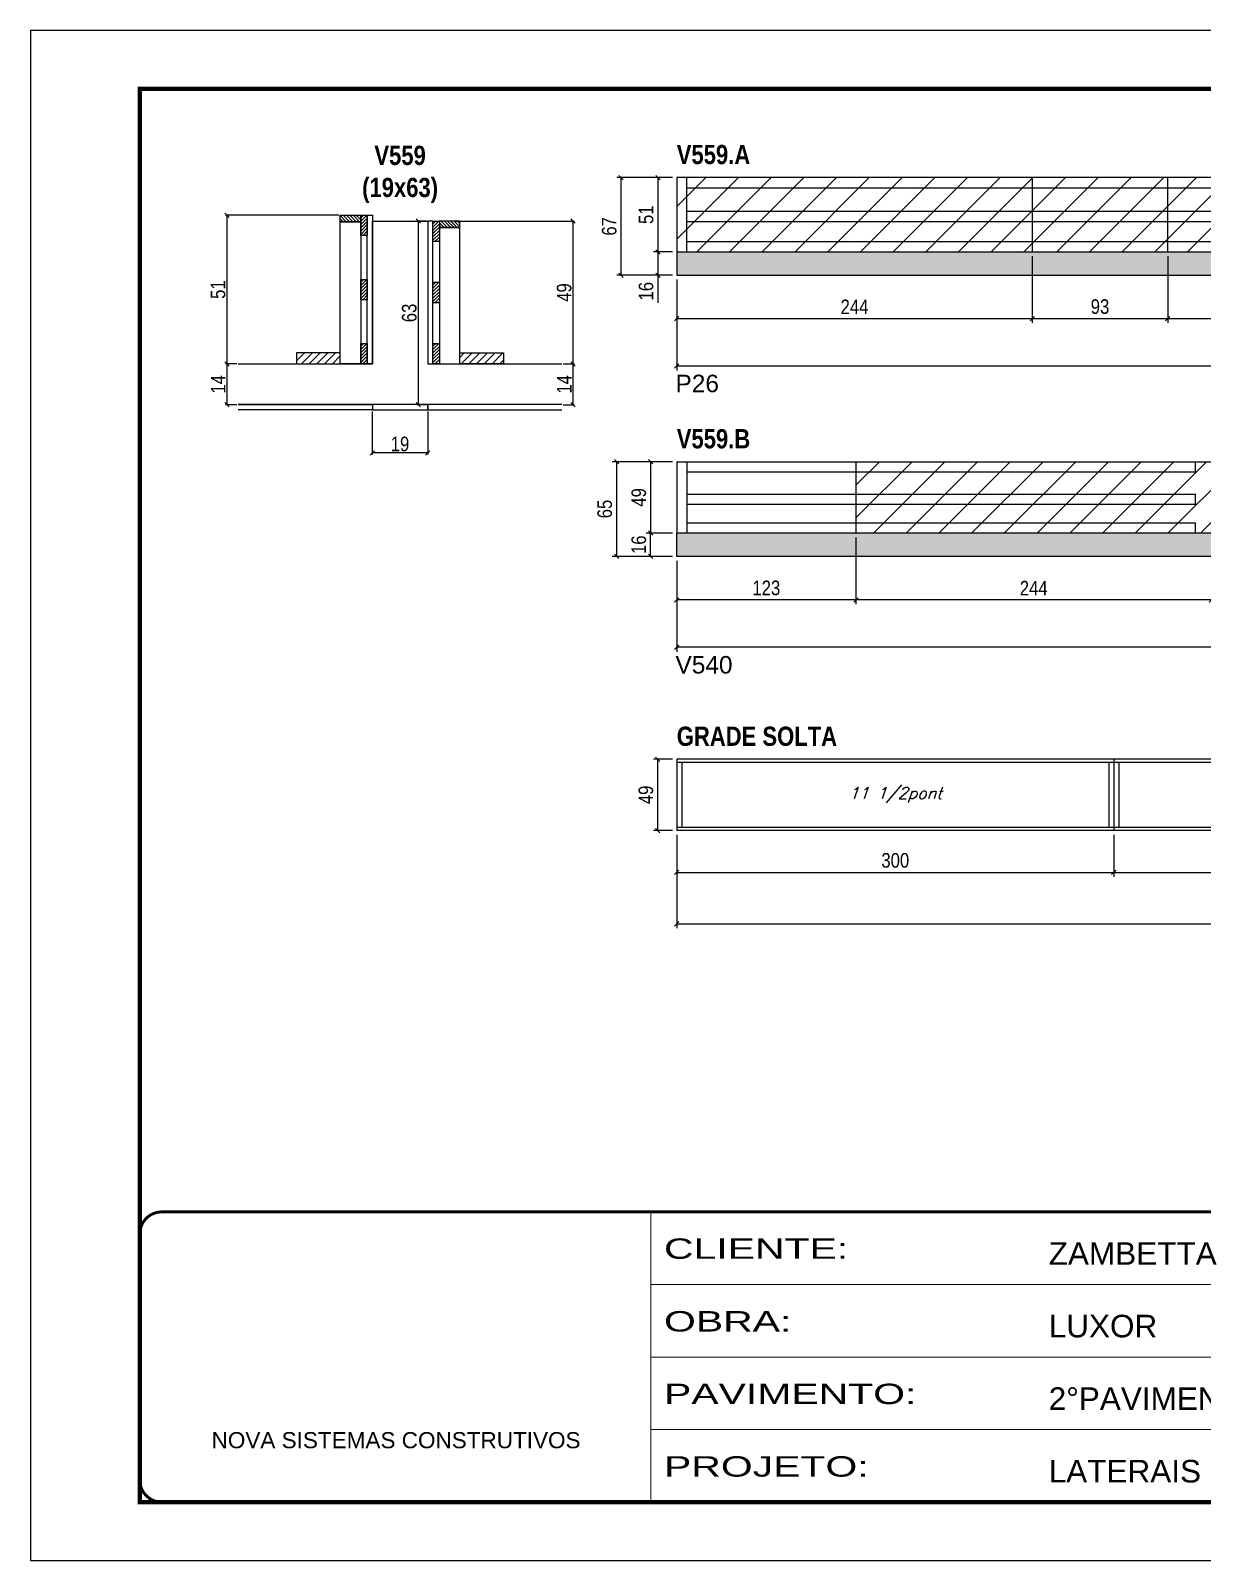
# Model space of a CAD drawing. Extents: x -15895 to 12929, y -2522 to 15173.
# Drawn here: x 4908 to 5712, y 7815 to 8865 of the extents above; entities that cross this region are included whole.
import ezdxf

# ---------------------------------------------------------------- set-up
doc = ezdxf.new("R2010")
doc.units = 0
doc.header["$PDMODE"] = 35
doc.header["$PDSIZE"] = -10
doc.linetypes.add('CONTINUO', pattern=[0])
doc.linetypes.add('DASHED', pattern=[0.75, 0.5, -0.25])
for name, color, linetype in [('5', 5, 'Continuous'), ('COTA', 241, 'Continuous'), ('NOMENCLATURA', 7, 'Continuous'), ('Painéis', 200, 'Continuous'), ('SARR_2.2x10', 60, 'Continuous'), ('SARR_2.2x7', 40, 'Continuous'), ('SARR_3.5x7', 81, 'Continuous'), ('texto', 7, 'Continuous')]:
    doc.layers.add(name, color=color, linetype=linetype)
for name, color, linetype, lineweight in [('CONCRETO', 251, 'Continuous', 25), ('Folhas', 255, 'Continuous', 9), ('Hachura', 251, 'Continuous', 9), ('SARRAFO DE PRESSAO', 251, 'DASHED', 9)]:
    doc.layers.add(name, color=color, linetype=linetype, lineweight=lineweight)
doc.layers.add('Laje_Perimetro', color=7, linetype='Continuous', plot=False)
doc.styles.add('ARIAL', font='arial.ttf')
doc.styles.add('COTA TECNICA', font='techl___.ttf', dxfattribs={"height": 10})
doc.styles.add('COTA TECNICA 2X', font='techl___.ttf', dxfattribs={"height": 10})
doc.styles.add('Romans', font='romans.shx')
doc.styles.get("Standard").update_dxf_attribs({"font": 'arial.ttf'})
doc.styles.add('TECNICA', font='techb___.ttf', dxfattribs={"height": 10})
doc.styles.add('Tecnologia', font='')
doc.styles.get('Tecnologia').set_extended_font_data('Forgotten Futurist')
doc.dimstyles.new('PAINEL', dxfattribs={"dimtxt": 10, "dimasz": 3, "dimexe": 3, "dimexo": 3, "dimgap": 3, "dimtad": 1, "dimdec": 1, "dimzin": 12, "dimdsep": 46, "dimtxsty": 'COTA TECNICA', "dimblk1": 'OBLIQUE', "dimblk2": 'OBLIQUE', "dimsah": 1, "dimcen": 0.9, "dimclrd": 4, "dimclre": 4, "dimclrt": 240, "dimadec": 1, "dimazin": 3, "dimtfac": 1, "dimtdec": 1, "dimtmove": 0, "dimatfit": 3, "dimfxl": 1, "dimtolj": 1, "dimtzin": 12, "dimarcsym": 0})
doc.dimstyles.new('SECAO', dxfattribs={"dimscale": 0.333333, "dimtxt": 5, "dimasz": 9, "dimexe": 3, "dimexo": 3, "dimgap": 3, "dimtad": 1, "dimdec": 1, "dimlfac": 0.5, "dimzin": 12, "dimdsep": 46, "dimtxsty": 'COTA TECNICA 2X', "dimblk1": 'OBLIQUE', "dimblk2": 'OBLIQUE', "dimsah": 1, "dimcen": 0.9, "dimclrd": 4, "dimclre": 4, "dimclrt": 240, "dimadec": 1, "dimazin": 3, "dimtfac": 1, "dimtdec": 1, "dimtmove": 0, "dimatfit": 3, "dimfxl": 1, "dimtolj": 1, "dimtzin": 12, "dimarcsym": 0})
pattern_1 = [(45, (0, -19.58), (-11.22532, 11.22532), [])]

# ---------------------------------------------------------------- blocks, each defined once
blk = doc.blocks.new('9999999999')
at = {"color": 30, "linetype": 'CONTINUO'}
for p, q in [((98564.6, 34230.2), (98564.6, 34429.4)), ((98564.6, 34379.6), (99584, 34379.6)), ((98564.6, 34329.8), (99488, 34329.8)), ((99584, 34329.8), (99488, 34329.8)), ((99488, 34329.8), (99488, 34230.2)), ((98564.6, 34280), (99488, 34280))]:
    blk.add_line(p, q, dxfattribs=at)
at = {"color": 30, "linetype": 'CONTINUO', "const_width": 2}
blk.add_lwpolyline([(99584, 34230.2), (99584, 34414.4, 0.414214), (99569, 34429.4), (98229, 34429.4, 0.414214), (98214, 34414.4), (98214, 34245.2, 0.414214), (98229, 34230.2), (99584, 34230.2)], format="xyb", dxfattribs=at)
at = {"layer": 'Folhas'}
blk.add_lwpolyline([(98139, 34190.2), (99624, 34190.2), (99624, 35240.2), (98139, 35240.2)], close=True, dxfattribs=at)
at = {"layer": 'Folhas', "color": 30, "const_width": 3}
blk.add_lwpolyline([(98214, 34230.2), (99584, 34230.2), (99584, 35200.2), (98214, 35200.2)], close=True, dxfattribs=at)
at = {"color": 7, "linetype": 'Continuous', "ltscale": 5, "style": 'ARIAL'}
for s, height, p in [('ZAMBETTA', 15.48, (98837.7, 34393.1)), ('LUXOR', 15.48, (98837.7, 34343.3)), ('2°PAVIMENTO - 2°ETAPA', 15.483, (98837.7, 34293.5)), ('NOVA SISTEMAS CONSTRUTIVOS', 11.059, (98263.2, 34267.2)), ('LATERAIS DE VIGAS', 15.483, (98837.7, 34243.7))]:
    blk.add_text(s, height=height, dxfattribs=at).set_placement(p)
at = {"layer": 'Folhas', "color": 7, "style": 'Tecnologia', "width": 1.5}
for s, p in [('CLIENTE:', (98573.7, 34397.2)), ('OBRA:', (98573.7, 34347.3)), ('PAVIMENTO:', (98573.7, 34297.5)), ('PROJETO:', (98573.7, 34247.7))]:
    blk.add_text(s, height=14, dxfattribs=at).set_placement(p)
blk = doc.blocks.new('_Oblique')
at = {"color": 0, "linetype": 'ByBlock', "lineweight": -2}
blk.add_line((-0.5, -0.5), (0.5, 0.5), dxfattribs=at)
blk = doc.blocks.new('*D770')
at = {"layer": 'COTA', "color": 4, "lineweight": -2, "transparency": 16777216}
for p, q in [((5142.4, 8603.6), (5142.4, 8574.1)), ((5180.4, 8603.6), (5180.4, 8574.1)), ((5180.4, 8575.1), (5142.4, 8575.1))]:
    blk.add_line(p, q, dxfattribs=at)
at = {"layer": 'Defpoints', "color": 0, "transparency": 16777216}
for p in [(5142.4, 8604.6), (5180.4, 8604.6), (5142.4, 8575.1)]:
    blk.add_point(p, dxfattribs=at)
at = {"layer": 'COTA', "color": 4, "lineweight": -2, "transparency": 16777216, "xscale": 3, "yscale": 3, "zscale": 3, "rotation": 180}
blk.add_blockref('_Oblique', (5142.4, 8575.1), dxfattribs=at)
at = {"layer": 'COTA', "color": 4, "lineweight": -2, "transparency": 16777216, "xscale": 3, "yscale": 3, "zscale": 3}
blk.add_blockref('_Oblique', (5180.4, 8575.1), dxfattribs=at)
at = {"layer": 'COTA', "color": 240, "transparency": 16777216, "insert": (5161.4, 8581.2), "char_height": 10, "attachment_point": 5, "style": 'COTA TECNICA 2X'}
blk.add_mtext('\\A1;19', dxfattribs=at)
blk = doc.blocks.new('*D771')
at = {"layer": 'COTA', "color": 4, "lineweight": -2, "transparency": 16777216}
for p, q in [((5179.4, 8734.2), (5173, 8734.2)), ((5174, 8608.2), (5174, 8734.2)), ((5179.4, 8608.2), (5173, 8608.2))]:
    blk.add_line(p, q, dxfattribs=at)
at = {"layer": 'Defpoints', "color": 0, "transparency": 16777216}
for p in [(5174, 8734.2), (5180.4, 8734.2), (5180.4, 8608.2)]:
    blk.add_point(p, dxfattribs=at)
at = {"layer": 'COTA', "color": 4, "lineweight": -2, "transparency": 16777216, "xscale": 3, "yscale": 3, "zscale": 3}
for p, rotation in [((5174, 8734.2), 90), ((5174, 8608.2), 270)]:
    blk.add_blockref('_Oblique', p, dxfattribs=dict(at, rotation=rotation))
at = {"layer": 'COTA', "color": 240, "transparency": 16777216, "insert": (5167.8, 8671.2), "char_height": 10, "attachment_point": 5, "rotation": 90, "style": 'COTA TECNICA 2X'}
blk.add_mtext('\\A1;63', dxfattribs=at)
blk = doc.blocks.new('*D772')
at = {"layer": 'COTA', "color": 4, "lineweight": -2, "transparency": 16777216}
for p, q in [((5049.4, 8636.2), (5041.7, 8636.2)), ((5042.7, 8608.2), (5042.7, 8636.2)), ((5049.4, 8608.2), (5041.7, 8608.2))]:
    blk.add_line(p, q, dxfattribs=at)
at = {"layer": 'Defpoints', "color": 0, "transparency": 16777216}
for p in [(5042.7, 8636.2), (5050.4, 8636.2), (5050.4, 8608.2)]:
    blk.add_point(p, dxfattribs=at)
at = {"layer": 'COTA', "color": 4, "lineweight": -2, "transparency": 16777216, "xscale": 3, "yscale": 3, "zscale": 3}
for p, rotation in [((5042.7, 8636.2), 90), ((5042.7, 8608.2), 270)]:
    blk.add_blockref('_Oblique', p, dxfattribs=dict(at, rotation=rotation))
at = {"layer": 'COTA', "color": 240, "transparency": 16777216, "insert": (5036.6, 8622.2), "char_height": 10, "attachment_point": 5, "rotation": 90, "style": 'COTA TECNICA 2X'}
blk.add_mtext('\\A1;14', dxfattribs=at)
blk = doc.blocks.new('*D773')
at = {"layer": 'COTA', "color": 4, "lineweight": -2, "transparency": 16777216}
for p, q in [((5119.4, 8738.2), (5041.7, 8738.2)), ((5042.7, 8636.2), (5042.7, 8738.2)), ((5049.4, 8636.2), (5041.7, 8636.2))]:
    blk.add_line(p, q, dxfattribs=at)
at = {"layer": 'Defpoints', "color": 0, "transparency": 16777216}
for p in [(5042.7, 8738.2), (5120.4, 8738.2), (5050.4, 8636.2)]:
    blk.add_point(p, dxfattribs=at)
at = {"layer": 'COTA', "color": 4, "lineweight": -2, "transparency": 16777216, "xscale": 3, "yscale": 3, "zscale": 3}
for p, rotation in [((5042.7, 8738.2), 90), ((5042.7, 8636.2), 270)]:
    blk.add_blockref('_Oblique', p, dxfattribs=dict(at, rotation=rotation))
at = {"layer": 'COTA', "color": 240, "transparency": 16777216, "insert": (5036.5, 8687.2), "char_height": 10, "attachment_point": 5, "rotation": 90, "style": 'COTA TECNICA 2X'}
blk.add_mtext('\\A1;51', dxfattribs=at)
blk = doc.blocks.new('*D774')
at = {"layer": 'COTA', "color": 4, "lineweight": -2, "transparency": 16777216}
for p, q in [((5273.4, 8636.2), (5281.2, 8636.2)), ((5280.2, 8608.2), (5280.2, 8636.2)), ((5273.4, 8608.2), (5281.2, 8608.2))]:
    blk.add_line(p, q, dxfattribs=at)
at = {"layer": 'Defpoints', "color": 0, "transparency": 16777216}
for p in [(5272.4, 8636.2), (5280.2, 8636.2), (5272.4, 8608.2)]:
    blk.add_point(p, dxfattribs=at)
at = {"layer": 'COTA', "color": 4, "lineweight": -2, "transparency": 16777216, "xscale": 3, "yscale": 3, "zscale": 3}
for p, rotation in [((5280.2, 8636.2), 90), ((5280.2, 8608.2), 270)]:
    blk.add_blockref('_Oblique', p, dxfattribs=dict(at, rotation=rotation))
at = {"layer": 'COTA', "color": 240, "transparency": 16777216, "insert": (5274.1, 8622.2), "char_height": 10, "attachment_point": 5, "rotation": 90, "style": 'COTA TECNICA 2X'}
blk.add_mtext('\\A1;14', dxfattribs=at)
blk = doc.blocks.new('*D775')
at = {"layer": 'COTA', "color": 4, "lineweight": -2, "transparency": 16777216}
for p, q in [((5199, 8734.2), (5281.2, 8734.2)), ((5280.2, 8636.2), (5280.2, 8734.2)), ((5273.4, 8636.2), (5281.2, 8636.2))]:
    blk.add_line(p, q, dxfattribs=at)
at = {"layer": 'Defpoints', "color": 0, "transparency": 16777216}
for p in [(5198, 8734.2), (5280.2, 8734.2), (5272.4, 8636.2)]:
    blk.add_point(p, dxfattribs=at)
at = {"layer": 'COTA', "color": 4, "lineweight": -2, "transparency": 16777216, "xscale": 3, "yscale": 3, "zscale": 3}
for p, rotation in [((5280.2, 8734.2), 90), ((5280.2, 8636.2), 270)]:
    blk.add_blockref('_Oblique', p, dxfattribs=dict(at, rotation=rotation))
at = {"layer": 'COTA', "color": 240, "transparency": 16777216, "insert": (5274.1, 8685.2), "char_height": 10, "attachment_point": 5, "rotation": 90, "style": 'COTA TECNICA 2X'}
blk.add_mtext('\\A1;49', dxfattribs=at)
blk = doc.blocks.new('*D777')
at = {"layer": 'COTA', "color": 4, "lineweight": -2, "transparency": 16777216}
for p, q in [((5351.3, 8694.1), (5351.3, 8631.8)), ((6299.3, 8694.1), (6299.3, 8631.8)), ((5351.3, 8634.8), (6299.3, 8634.8))]:
    blk.add_line(p, q, dxfattribs=at)
at = {"layer": 'Defpoints', "color": 0, "transparency": 16777216}
for p in [(5351.3, 8697.1), (6299.3, 8697.1), (6299.3, 8634.8)]:
    blk.add_point(p, dxfattribs=at)
at = {"layer": 'COTA', "color": 4, "lineweight": -2, "transparency": 16777216, "xscale": 3, "yscale": 3, "zscale": 3, "rotation": 180}
blk.add_blockref('_Oblique', (5351.3, 8634.8), dxfattribs=at)
at = {"layer": 'COTA', "color": 4, "lineweight": -2, "transparency": 16777216, "xscale": 3, "yscale": 3, "zscale": 3}
blk.add_blockref('_Oblique', (6299.3, 8634.8), dxfattribs=at)
at = {"layer": 'COTA', "color": 240, "transparency": 16777216, "insert": (5825.3, 8642.9), "char_height": 10, "attachment_point": 5, "style": 'COTA TECNICA'}
blk.add_mtext('\\A1;948', dxfattribs=at)
blk = doc.blocks.new('*D778')
at = {"layer": 'COTA', "color": 4, "lineweight": -2, "transparency": 16777216}
for p, q in [((5595.3, 8710.1), (5595.3, 8664.3)), ((5351.3, 8694.1), (5351.3, 8664.3)), ((5351.3, 8667.3), (5595.3, 8667.3))]:
    blk.add_line(p, q, dxfattribs=at)
at = {"layer": 'Defpoints', "color": 0, "transparency": 16777216}
for p in [(5595.3, 8713.1), (5351.3, 8697.1), (5595.3, 8667.3)]:
    blk.add_point(p, dxfattribs=at)
at = {"layer": 'COTA', "color": 4, "lineweight": -2, "transparency": 16777216, "xscale": 3, "yscale": 3, "zscale": 3, "rotation": 180}
blk.add_blockref('_Oblique', (5351.3, 8667.3), dxfattribs=at)
at = {"layer": 'COTA', "color": 4, "lineweight": -2, "transparency": 16777216, "xscale": 3, "yscale": 3, "zscale": 3}
blk.add_blockref('_Oblique', (5595.3, 8667.3), dxfattribs=at)
at = {"layer": 'COTA', "color": 240, "transparency": 16777216, "insert": (5473.3, 8675.4), "char_height": 10, "attachment_point": 5, "style": 'COTA TECNICA'}
blk.add_mtext('\\A1;244', dxfattribs=at)
blk = doc.blocks.new('*D776')
at = {"layer": 'COTA', "color": 4, "lineweight": -2, "transparency": 16777216}
for p, q in [((5688.3, 8710.1), (5688.3, 8664.3)), ((5932.3, 8710.1), (5932.3, 8664.3)), ((5688.3, 8667.3), (5932.3, 8667.3))]:
    blk.add_line(p, q, dxfattribs=at)
at = {"layer": 'Defpoints', "color": 0, "transparency": 16777216}
for p in [(5688.3, 8713.1), (5932.3, 8713.1), (5932.3, 8667.3)]:
    blk.add_point(p, dxfattribs=at)
at = {"layer": 'COTA', "color": 4, "lineweight": -2, "transparency": 16777216, "xscale": 3, "yscale": 3, "zscale": 3, "rotation": 180}
blk.add_blockref('_Oblique', (5688.3, 8667.3), dxfattribs=at)
at = {"layer": 'COTA', "color": 4, "lineweight": -2, "transparency": 16777216, "xscale": 3, "yscale": 3, "zscale": 3}
blk.add_blockref('_Oblique', (5932.3, 8667.3), dxfattribs=at)
at = {"layer": 'COTA', "color": 240, "transparency": 16777216, "insert": (5810.3, 8675.4), "char_height": 10, "attachment_point": 5, "style": 'COTA TECNICA'}
blk.add_mtext('\\A1;244', dxfattribs=at)
blk = doc.blocks.new('*D779')
at = {"layer": 'COTA', "color": 4, "lineweight": -2, "transparency": 16777216}
for p, q in [((5348.3, 8764.1), (5335.4, 8764.1)), ((5338.4, 8764.1), (5338.4, 8713.1)), ((5348.3, 8713.1), (5335.4, 8713.1))]:
    blk.add_line(p, q, dxfattribs=at)
at = {"layer": 'Defpoints', "color": 0, "transparency": 16777216}
for p in [(5351.3, 8764.1), (5338.4, 8713.1), (5351.3, 8713.1)]:
    blk.add_point(p, dxfattribs=at)
at = {"layer": 'COTA', "color": 4, "lineweight": -2, "transparency": 16777216, "xscale": 3, "yscale": 3, "zscale": 3}
for p, rotation in [((5338.4, 8764.1), 90), ((5338.4, 8713.1), 270)]:
    blk.add_blockref('_Oblique', p, dxfattribs=dict(at, rotation=rotation))
at = {"layer": 'COTA', "color": 240, "transparency": 16777216, "insert": (5330.3, 8738.6), "char_height": 10, "attachment_point": 5, "rotation": 90, "style": 'COTA TECNICA'}
blk.add_mtext('\\A1;51', dxfattribs=at)
blk = doc.blocks.new('*D780')
at = {"layer": 'COTA', "color": 4, "lineweight": -2, "transparency": 16777216}
for p, q in [((5595.3, 8710.1), (5595.3, 8664.3)), ((5688.3, 8710.1), (5688.3, 8664.3)), ((5595.3, 8667.3), (5688.3, 8667.3))]:
    blk.add_line(p, q, dxfattribs=at)
at = {"layer": 'Defpoints', "color": 0, "transparency": 16777216}
for p in [(5595.3, 8713.1), (5688.3, 8713.1), (5688.3, 8667.3)]:
    blk.add_point(p, dxfattribs=at)
at = {"layer": 'COTA', "color": 4, "lineweight": -2, "transparency": 16777216, "xscale": 3, "yscale": 3, "zscale": 3, "rotation": 180}
blk.add_blockref('_Oblique', (5595.3, 8667.3), dxfattribs=at)
at = {"layer": 'COTA', "color": 4, "lineweight": -2, "transparency": 16777216, "xscale": 3, "yscale": 3, "zscale": 3}
blk.add_blockref('_Oblique', (5688.3, 8667.3), dxfattribs=at)
at = {"layer": 'COTA', "color": 240, "transparency": 16777216, "insert": (5641.8, 8675.5), "char_height": 10, "attachment_point": 5, "style": 'COTA TECNICA'}
blk.add_mtext('\\A1;93', dxfattribs=at)
blk = doc.blocks.new('*D784')
at = {"layer": 'COTA', "color": 4, "lineweight": -2, "transparency": 16777216}
for p, q in [((5351.3, 8501.1), (5351.3, 8438.7)), ((6299.3, 8501.1), (6299.3, 8438.7)), ((6299.3, 8441.7), (5351.3, 8441.7))]:
    blk.add_line(p, q, dxfattribs=at)
at = {"layer": 'Defpoints', "color": 0, "transparency": 16777216}
for p in [(5351.3, 8504.1), (6299.3, 8504.1), (5351.3, 8441.7)]:
    blk.add_point(p, dxfattribs=at)
at = {"layer": 'COTA', "color": 4, "lineweight": -2, "transparency": 16777216, "xscale": 3, "yscale": 3, "zscale": 3, "rotation": 180}
blk.add_blockref('_Oblique', (5351.3, 8441.7), dxfattribs=at)
at = {"layer": 'COTA', "color": 4, "lineweight": -2, "transparency": 16777216, "xscale": 3, "yscale": 3, "zscale": 3}
blk.add_blockref('_Oblique', (6299.3, 8441.7), dxfattribs=at)
at = {"layer": 'COTA', "color": 240, "transparency": 16777216, "insert": (5825.3, 8449.8), "char_height": 10, "attachment_point": 5, "style": 'COTA TECNICA'}
blk.add_mtext('\\A1;948', dxfattribs=at)
blk = doc.blocks.new('*D788')
at = {"layer": 'COTA', "color": 4, "lineweight": -2, "transparency": 16777216}
for p, q in [((5474.3, 8517.1), (5474.3, 8471.2)), ((5718.3, 8517.1), (5718.3, 8471.2)), ((5718.3, 8474.2), (5474.3, 8474.2))]:
    blk.add_line(p, q, dxfattribs=at)
at = {"layer": 'Defpoints', "color": 0, "transparency": 16777216}
for p in [(5474.3, 8520.1), (5718.3, 8520.1), (5474.3, 8474.2)]:
    blk.add_point(p, dxfattribs=at)
at = {"layer": 'COTA', "color": 4, "lineweight": -2, "transparency": 16777216, "xscale": 3, "yscale": 3, "zscale": 3, "rotation": 180}
blk.add_blockref('_Oblique', (5474.3, 8474.2), dxfattribs=at)
at = {"layer": 'COTA', "color": 4, "lineweight": -2, "transparency": 16777216, "xscale": 3, "yscale": 3, "zscale": 3}
blk.add_blockref('_Oblique', (5718.3, 8474.2), dxfattribs=at)
at = {"layer": 'COTA', "color": 240, "transparency": 16777216, "insert": (5596.3, 8482.3), "char_height": 10, "attachment_point": 5, "style": 'COTA TECNICA'}
blk.add_mtext('\\A1;244', dxfattribs=at)
blk = doc.blocks.new('*D789')
at = {"layer": 'COTA', "color": 4, "lineweight": -2, "transparency": 16777216}
for p, q in [((5474.3, 8517.1), (5474.3, 8471.2)), ((5351.3, 8501.1), (5351.3, 8471.2)), ((5474.3, 8474.2), (5351.3, 8474.2))]:
    blk.add_line(p, q, dxfattribs=at)
at = {"layer": 'Defpoints', "color": 0, "transparency": 16777216}
for p in [(5474.3, 8520.1), (5351.3, 8504.1), (5351.3, 8474.2)]:
    blk.add_point(p, dxfattribs=at)
at = {"layer": 'COTA', "color": 4, "lineweight": -2, "transparency": 16777216, "xscale": 3, "yscale": 3, "zscale": 3, "rotation": 180}
blk.add_blockref('_Oblique', (5351.3, 8474.2), dxfattribs=at)
at = {"layer": 'COTA', "color": 4, "lineweight": -2, "transparency": 16777216, "xscale": 3, "yscale": 3, "zscale": 3}
blk.add_blockref('_Oblique', (5474.3, 8474.2), dxfattribs=at)
at = {"layer": 'COTA', "color": 240, "transparency": 16777216, "insert": (5412.8, 8482.4), "char_height": 10, "attachment_point": 5, "style": 'COTA TECNICA'}
blk.add_mtext('\\A1;123', dxfattribs=at)
blk = doc.blocks.new('*D790')
at = {"layer": 'COTA', "color": 4, "lineweight": -2, "transparency": 16777216}
for p, q in [((5348.3, 8569.1), (5330.4, 8569.1)), ((5333.4, 8569.1), (5333.4, 8520.1)), ((5348.3, 8520.1), (5330.4, 8520.1))]:
    blk.add_line(p, q, dxfattribs=at)
at = {"layer": 'Defpoints', "color": 0, "transparency": 16777216}
for p in [(5351.3, 8569.1), (5333.4, 8520.1), (5351.3, 8520.1)]:
    blk.add_point(p, dxfattribs=at)
at = {"layer": 'COTA', "color": 4, "lineweight": -2, "transparency": 16777216, "xscale": 3, "yscale": 3, "zscale": 3}
for p, rotation in [((5333.4, 8569.1), 90), ((5333.4, 8520.1), 270)]:
    blk.add_blockref('_Oblique', p, dxfattribs=dict(at, rotation=rotation))
at = {"layer": 'COTA', "color": 240, "transparency": 16777216, "insert": (5325.3, 8544.6), "char_height": 10, "attachment_point": 5, "rotation": 90, "style": 'COTA TECNICA'}
blk.add_mtext('\\A1;49', dxfattribs=at)
blk = doc.blocks.new('*D791')
at = {"layer": 'COTA', "color": 4, "lineweight": -2, "transparency": 16777216}
for p, q in [((5351.3, 8312.9), (5351.3, 8284.2)), ((5651.3, 8312.9), (5651.3, 8284.2)), ((5351.3, 8287.2), (5651.3, 8287.2))]:
    blk.add_line(p, q, dxfattribs=at)
at = {"layer": 'Defpoints', "color": 0, "transparency": 16777216}
for p in [(5351.3, 8315.9, 0), (5651.3, 8315.9, 0), (5651.3, 8287.2)]:
    blk.add_point(p, dxfattribs=at)
at = {"layer": 'COTA', "color": 4, "lineweight": -2, "transparency": 16777216, "xscale": 3, "yscale": 3, "zscale": 3, "rotation": 180}
blk.add_blockref('_Oblique', (5351.3, 8287.2), dxfattribs=at)
at = {"layer": 'COTA', "color": 4, "lineweight": -2, "transparency": 16777216, "xscale": 3, "yscale": 3, "zscale": 3}
blk.add_blockref('_Oblique', (5651.3, 8287.2), dxfattribs=at)
at = {"layer": 'COTA', "color": 240, "transparency": 16777216, "insert": (5501.3, 8295.4), "char_height": 10, "attachment_point": 5, "style": 'COTA TECNICA'}
blk.add_mtext('\\A1;300', dxfattribs=at)
blk = doc.blocks.new('*D792')
at = {"layer": 'COTA', "color": 4, "lineweight": -2, "transparency": 16777216}
for p, q in [((5348.3, 8364.9), (5335.3, 8364.9)), ((5338.3, 8315.9), (5338.3, 8364.9)), ((5348.3, 8315.9), (5335.3, 8315.9))]:
    blk.add_line(p, q, dxfattribs=at)
at = {"layer": 'Defpoints', "color": 0, "transparency": 16777216}
for p in [(5338.3, 8364.9), (5351.3, 8364.9, 0), (5351.3, 8315.9, 0)]:
    blk.add_point(p, dxfattribs=at)
at = {"layer": 'COTA', "color": 4, "lineweight": -2, "transparency": 16777216, "xscale": 3, "yscale": 3, "zscale": 3}
for p, rotation in [((5338.3, 8364.9), 90), ((5338.3, 8315.9), 270)]:
    blk.add_blockref('_Oblique', p, dxfattribs=dict(at, rotation=rotation))
at = {"layer": 'COTA', "color": 240, "transparency": 16777216, "insert": (5330.2, 8340.4), "char_height": 10, "attachment_point": 5, "rotation": 90, "style": 'COTA TECNICA'}
blk.add_mtext('\\A1;49', dxfattribs=at)
blk = doc.blocks.new('*D793')
at = {"layer": 'COTA', "color": 4, "lineweight": -2, "transparency": 16777216}
for p, q in [((5651.3, 8312.9), (5651.3, 8284.2)), ((5951.3, 8312.9), (5951.3, 8284.2)), ((5651.3, 8287.2), (5951.3, 8287.2))]:
    blk.add_line(p, q, dxfattribs=at)
at = {"layer": 'Defpoints', "color": 0, "transparency": 16777216}
for p in [(5651.3, 8315.9, 0), (5951.3, 8315.9, 0), (5951.3, 8287.2)]:
    blk.add_point(p, dxfattribs=at)
at = {"layer": 'COTA', "color": 4, "lineweight": -2, "transparency": 16777216, "xscale": 3, "yscale": 3, "zscale": 3, "rotation": 180}
blk.add_blockref('_Oblique', (5651.3, 8287.2), dxfattribs=at)
at = {"layer": 'COTA', "color": 4, "lineweight": -2, "transparency": 16777216, "xscale": 3, "yscale": 3, "zscale": 3}
blk.add_blockref('_Oblique', (5951.3, 8287.2), dxfattribs=at)
at = {"layer": 'COTA', "color": 240, "transparency": 16777216, "insert": (5801.3, 8295.4), "char_height": 10, "attachment_point": 5, "style": 'COTA TECNICA'}
blk.add_mtext('\\A1;300', dxfattribs=at)
blk = doc.blocks.new('*D795')
at = {"layer": 'COTA', "color": 4, "lineweight": -2, "transparency": 16777216}
for p, q in [((5351.3, 8312.9), (5351.3, 8248.9)), ((6269.3, 8312.9), (6269.3, 8248.9)), ((5351.3, 8251.9), (6269.3, 8251.9))]:
    blk.add_line(p, q, dxfattribs=at)
at = {"layer": 'Defpoints', "color": 0, "transparency": 16777216}
for p in [(5351.3, 8315.9, 0), (6269.3, 8315.9, 0), (6269.3, 8251.9)]:
    blk.add_point(p, dxfattribs=at)
at = {"layer": 'COTA', "color": 4, "lineweight": -2, "transparency": 16777216, "xscale": 3, "yscale": 3, "zscale": 3, "rotation": 180}
blk.add_blockref('_Oblique', (5351.3, 8251.9), dxfattribs=at)
at = {"layer": 'COTA', "color": 4, "lineweight": -2, "transparency": 16777216, "xscale": 3, "yscale": 3, "zscale": 3}
blk.add_blockref('_Oblique', (6269.3, 8251.9), dxfattribs=at)
at = {"layer": 'COTA', "color": 240, "transparency": 16777216, "insert": (5810.3, 8261.1), "char_height": 10, "attachment_point": 5, "style": 'COTA TECNICA'}
blk.add_mtext('\\A1;(2x)', dxfattribs=at)
blk = doc.blocks.new('*D2013')
at = {"layer": 'COTA', "color": 4, "lineweight": -2, "transparency": 16777216}
for p, q in [((5348.3, 8713.1), (5335.4, 8713.1)), ((5338.4, 8713.1), (5338.4, 8697.1)), ((5348.3, 8697.1), (5335.4, 8697.1)), ((5338.4, 8697.1), (5338.4, 8678.1))]:
    blk.add_line(p, q, dxfattribs=at)
at = {"layer": 'Defpoints', "color": 0, "transparency": 16777216}
for p in [(5351.3, 8713.1), (5338.4, 8697.1), (5351.3, 8697.1)]:
    blk.add_point(p, dxfattribs=at)
at = {"layer": 'COTA', "color": 4, "lineweight": -2, "transparency": 16777216, "xscale": 3, "yscale": 3, "zscale": 3}
for p, rotation in [((5338.4, 8713.1), 90), ((5338.4, 8697.1), 270)]:
    blk.add_blockref('_Oblique', p, dxfattribs=dict(at, rotation=rotation))
at = {"layer": 'COTA', "color": 240, "transparency": 16777216, "insert": (5330.3, 8686.1), "char_height": 10, "attachment_point": 5, "rotation": 90, "style": 'COTA TECNICA'}
blk.add_mtext('\\A1;16', dxfattribs=at)
blk = doc.blocks.new('*D2014')
at = {"layer": 'COTA', "color": 4, "lineweight": -2, "transparency": 16777216}
for p, q in [((5348.3, 8764.1), (5310.1, 8764.1)), ((5313.1, 8697.1), (5313.1, 8764.1)), ((5348.3, 8697.1), (5310.1, 8697.1))]:
    blk.add_line(p, q, dxfattribs=at)
at = {"layer": 'Defpoints', "color": 0, "transparency": 16777216}
for p in [(5313.1, 8764.1), (5351.3, 8764.1), (5351.3, 8697.1)]:
    blk.add_point(p, dxfattribs=at)
at = {"layer": 'COTA', "color": 4, "lineweight": -2, "transparency": 16777216, "xscale": 3, "yscale": 3, "zscale": 3}
for p, rotation in [((5313.1, 8764.1), 90), ((5313.1, 8697.1), 270)]:
    blk.add_blockref('_Oblique', p, dxfattribs=dict(at, rotation=rotation))
at = {"layer": 'COTA', "color": 240, "transparency": 16777216, "insert": (5305, 8730.6), "char_height": 10, "attachment_point": 5, "rotation": 90, "style": 'COTA TECNICA'}
blk.add_mtext('\\A1;67', dxfattribs=at)
blk = doc.blocks.new('*D2015')
at = {"layer": 'COTA', "color": 4, "lineweight": -2, "transparency": 16777216}
for p, q in [((5348.3, 8520.1), (5330.4, 8520.1)), ((5333.4, 8504.1), (5333.4, 8520.1)), ((5348.3, 8504.1), (5330.4, 8504.1))]:
    blk.add_line(p, q, dxfattribs=at)
at = {"layer": 'Defpoints', "color": 0, "transparency": 16777216}
for p in [(5333.4, 8520.1), (5351.3, 8520.1), (5351.3, 8504.1)]:
    blk.add_point(p, dxfattribs=at)
at = {"layer": 'COTA', "color": 4, "lineweight": -2, "transparency": 16777216, "xscale": 3, "yscale": 3, "zscale": 3}
for p, rotation in [((5333.4, 8520.1), 90), ((5333.4, 8504.1), 270)]:
    blk.add_blockref('_Oblique', p, dxfattribs=dict(at, rotation=rotation))
at = {"layer": 'COTA', "color": 240, "transparency": 16777216, "insert": (5325.3, 8512.1), "char_height": 10, "attachment_point": 5, "rotation": 90, "style": 'COTA TECNICA'}
blk.add_mtext('\\A1;16', dxfattribs=at)
blk = doc.blocks.new('*D2016')
at = {"layer": 'COTA', "color": 4, "lineweight": -2, "transparency": 16777216}
for p, q in [((5348.3, 8569.1), (5307, 8569.1)), ((5310, 8569.1), (5310, 8504.1)), ((5348.3, 8504.1), (5307, 8504.1))]:
    blk.add_line(p, q, dxfattribs=at)
at = {"layer": 'Defpoints', "color": 0, "transparency": 16777216}
for p in [(5351.3, 8569.1), (5310, 8504.1), (5351.3, 8504.1)]:
    blk.add_point(p, dxfattribs=at)
at = {"layer": 'COTA', "color": 4, "lineweight": -2, "transparency": 16777216, "xscale": 3, "yscale": 3, "zscale": 3}
for p, rotation in [((5310, 8569.1), 90), ((5310, 8504.1), 270)]:
    blk.add_blockref('_Oblique', p, dxfattribs=dict(at, rotation=rotation))
at = {"layer": 'COTA', "color": 240, "transparency": 16777216, "insert": (5301.9, 8536.6), "char_height": 10, "attachment_point": 5, "rotation": 90, "style": 'COTA TECNICA'}
blk.add_mtext('\\A1;65', dxfattribs=at)

msp = doc.modelspace()

# ---------------------------------------------------------------- hatches: boundary and pattern name
at = {"layer": 'COTA'}
h = msp.add_hatch(dxfattribs=at)
h.set_pattern_fill('AR-CONC', color=256, scale=0.03)
h.set_pattern_definition([(50, (0, -19.58), (5.46554, -0.4781726), [0.5715, -6.2865]), (355, (0, -19.58), (-1.0573026, 5.7317054), [0.4572, -5.0292175]), (100.451445, (0.4555, -19.6197), (4.4082374, 5.2535326), [0.4857003, -5.3427073]), (46.1842, (0, -18.056), (8.1323712, -1.26127), [0.85725, -9.42975]), (96.63556, (0.678, -18.161), (7.122124, 7.422784), [0.728551, -8.014068]), (351.18415, (0, -18.056), (7.122124, 7.422784), [0.685799, -7.543792]), (21, (0.762, -18.437), (4.5484317, -3.067956), [0.5715, -6.2865]), (326, (0.762, -18.437), (1.8540609, 5.525639), [0.4572, -5.0292]), (71.451445, (1.141, -18.6925), (6.4024926, 2.457683), [0.4857003, -5.342698]), (37.5, (0, -19.5798), (0.0926581, 2.53665117), [0, -4.96824, 0, -5.1054, 0, -5.04825]), (7.5, (0, -19.5798), (2.0045899, 3.00541724), [0, -2.91084, 0, -4.85394, 0, -1.92405]), (327.5, (-1.6993, -19.5798), (4.06771786, -0.17186232), [0, -1.905, 0, -5.9436, 0, -7.8867]), (317.5, (-2.4613, -19.5798), (4.4438754, 0.7627947), [0, -2.4765, 0, -3.94716, 0, -5.6007])])
h.paths.add_polyline_path([(6299.33, 8697.15), (6299.33, 8713.15), (5351.33, 8713.15), (5351.33, 8697.15)])
h = msp.add_hatch(dxfattribs=at)
h.set_pattern_fill('AR-CONC', color=256, scale=0.03)
h.set_pattern_definition([(50, (0, -212.674), (5.46554, -0.4781726), [0.5715, -6.2865]), (355, (0, -212.674), (-1.0573026, 5.7317054), [0.4572, -5.0292175]), (100.451445, (0.4555, -212.714), (4.4082374, 5.2535326), [0.4857003, -5.3427073]), (46.1842, (0, -211.15), (8.1323712, -1.26127), [0.85725, -9.42975]), (96.63556, (0.678, -211.255), (7.122124, 7.422784), [0.728551, -8.014068]), (351.18415, (0, -211.15), (7.122124, 7.422784), [0.685799, -7.543792]), (21, (0.762, -211.531), (4.5484317, -3.067956), [0.5715, -6.2865]), (326, (0.762, -211.531), (1.8540609, 5.525639), [0.4572, -5.0292]), (71.451445, (1.141, -211.7867), (6.4024926, 2.457683), [0.4857003, -5.342698]), (37.5, (0, -212.674), (0.0926581, 2.53665117), [0, -4.96824, 0, -5.1054, 0, -5.04825]), (7.5, (0, -212.674), (2.0045899, 3.00541724), [0, -2.91084, 0, -4.85394, 0, -1.92405]), (327.5, (-1.6993, -212.674), (4.06771786, -0.17186232), [0, -1.905, 0, -5.9436, 0, -7.8867]), (317.5, (-2.4613, -212.674), (4.4438754, 0.7627947), [0, -2.4765, 0, -3.94716, 0, -5.6007])])
h.paths.add_polyline_path([(6299.33, 8504.05), (6299.33, 8520.05), (5351.33, 8520.05), (5351.33, 8504.05)])
at = {"layer": 'Hachura', "linetype": 'ByBlock'}
h = msp.add_hatch(dxfattribs=at)
h.set_pattern_fill('ANSI31', color=256, scale=5)
h.set_pattern_definition(pattern_1)
h.paths.add_polyline_path([(5595.33, 8764.15), (5351.33, 8764.15), (5351.33, 8713.15), (5595.33, 8713.15)])
h.paths.add_polyline_path([(5688.33, 8764.15), (5595.33, 8764.15), (5595.33, 8713.15), (5688.33, 8713.15)])
h.paths.add_polyline_path([(5932.33, 8764.15), (5688.33, 8764.15), (5688.33, 8713.15), (5932.33, 8713.15)])
h.paths.add_polyline_path([(6101.83, 8764.15), (5932.33, 8764.15), (5932.33, 8713.15), (6101.83, 8713.15)])
h.paths.add_polyline_path([(6223.83, 8764.15), (6101.83, 8764.15), (6101.83, 8713.15), (6223.83, 8713.15)])
h = msp.add_hatch(dxfattribs=at)
h.set_pattern_fill('ANSI31', color=256, scale=5)
h.set_pattern_definition(pattern_1)
h.paths.add_polyline_path([(5718.33, 8569.05), (5474.33, 8569.05), (5474.33, 8520.05), (5718.33, 8520.05)])
h.paths.add_polyline_path([(5962.33, 8569.05), (5718.33, 8569.05), (5718.33, 8520.05), (5962.33, 8520.05)])
h.paths.add_polyline_path([(6055.33, 8569.05), (5962.33, 8569.05), (5962.33, 8520.05), (6055.33, 8520.05)])
h.paths.add_polyline_path([(6299.33, 8569.05), (6055.33, 8569.05), (6055.33, 8520.05), (6299.33, 8520.05)])
at = {"layer": 'SARR_2.2x10'}
h = msp.add_hatch(dxfattribs=at)
h.set_pattern_fill('ANSI31', color=256, scale=30, style=0)
h.set_pattern_definition([(45, (-160.5964, 14577.1563), (-2.6516504, 2.6516504), [])])
h.paths.add_polyline_path([(5090.43, 8636.24), (5120.43, 8636.24), (5120.43, 8643.74), (5090.43, 8643.74)])
h = msp.add_hatch(dxfattribs=at)
h.set_pattern_fill('ANSI31', color=256, scale=30, style=0)
h.set_pattern_definition([(45, (-151.7964, 14577.1563), (-2.6516504, 2.6516504), [])])
h.paths.add_polyline_path([(5232.43, 8636.24), (5202.43, 8636.24), (5202.43, 8643.74), (5232.43, 8643.74)])
at = {"layer": 'SARR_2.2x7'}
h = msp.add_hatch(dxfattribs=at)
h.set_pattern_fill('ANSI31', color=256, scale=0.5, angle=90)
h.set_pattern_definition([(135, (38355.9639, -114778.328), (-1.122532015, -1.122532015), [])])
h.paths.add_polyline_path([(5134.43, 8733.84), (5134.43, 8738.24), (5120.43, 8738.24), (5120.43, 8733.84)])
h = msp.add_hatch(dxfattribs=at)
h.set_pattern_fill('ANSI31', color=256, scale=0.5)
h.set_pattern_definition([(45, (-118377.7444, -24497.297), (-1.122532015, 1.122532015), [])])
h.paths.add_polyline_path([(5134.43, 8724.24), (5138.83, 8724.24), (5138.83, 8738.24), (5134.43, 8738.24)])
h = msp.add_hatch(dxfattribs=at)
h.set_pattern_fill('ANSI31', color=256, scale=0.5)
h.set_pattern_definition([(45, (-118328.1444, -24501.297), (-1.122532015, 1.122532015), [])])
h.paths.add_polyline_path([(5184.03, 8720.24), (5188.43, 8720.24), (5188.43, 8734.24), (5184.03, 8734.24)])
h = msp.add_hatch(dxfattribs=at)
h.set_pattern_fill('ANSI31', color=256, scale=0.5, angle=90)
h.set_pattern_definition([(135, (38364.7639, -114782.328), (-1.122532015, -1.122532015), [])])
h.paths.add_polyline_path([(5188.43, 8729.84), (5188.43, 8734.24), (5202.43, 8734.24), (5202.43, 8729.84)])
h = msp.add_hatch(dxfattribs=at)
h.set_pattern_fill('ANSI31', color=256, scale=0.5)
h.set_pattern_definition([(45, (-118377.7444, -24541.297), (-1.122532015, 1.122532015), [])])
h.paths.add_polyline_path([(5134.43, 8680.24), (5138.83, 8680.24), (5138.83, 8694.24), (5134.43, 8694.24)])
h = msp.add_hatch(dxfattribs=at)
h.set_pattern_fill('ANSI31', color=256, scale=0.5)
h.set_pattern_definition([(45, (-118328.1444, -24543.297), (-1.122532015, 1.122532015), [])])
h.paths.add_polyline_path([(5184.03, 8678.24), (5188.43, 8678.24), (5188.43, 8692.24), (5184.03, 8692.24)])
h = msp.add_hatch(dxfattribs=at)
h.set_pattern_fill('ANSI31', color=256, scale=0.5)
h.set_pattern_definition([(45, (-118377.7444, -24585.297), (-1.122532015, 1.122532015), [])])
h.paths.add_polyline_path([(5134.43, 8636.24), (5138.83, 8636.24), (5138.83, 8650.24), (5134.43, 8650.24)])
h = msp.add_hatch(dxfattribs=at)
h.set_pattern_fill('ANSI31', color=256, scale=0.5)
h.set_pattern_definition([(45, (-118328.1444, -24585.297), (-1.122532015, 1.122532015), [])])
h.paths.add_polyline_path([(5184.03, 8636.24), (5188.43, 8636.24), (5188.43, 8650.24), (5184.03, 8650.24)])

# ---------------------------------------------------------------- linework, layer by layer
at = {"layer": 'CONCRETO', "linetype": 'Continuous'}
for points in [[(5050.43, 8636.24), (5142.43, 8636.24), (5142.43, 8734.24), (5180.43, 8734.24), (5180.43, 8636.24), (5272.43, 8636.24)], [(5272.43, 8608.24), (5050.43, 8608.24)]]:
    msp.add_lwpolyline(points, dxfattribs=at)
at = {"layer": 'COTA'}
for p, q in [((5351.33, 8713.15), (5351.33, 8697.15)), ((5351.33, 8697.15), (6299.33, 8697.15)), ((5351.33, 8504.05), (5351.33, 8520.05)), ((6299.33, 8504.05), (5351.33, 8504.05))]:
    msp.add_line(p, q, dxfattribs=at)
at = {"layer": 'Laje_Perimetro'}
msp.add_lwpolyline([(6392.87, 8864.98), (4907.87, 8864.98), (4907.87, 7814.98), (6392.87, 7814.98)], close=True, dxfattribs=at)
at = {"layer": 'Painéis', "linetype": 'ByBlock'}
for p, q in [((6299.33, 8764.15), (5351.33, 8764.15)), ((5351.33, 8764.15), (5351.33, 8713.15)), ((5595.33, 8764.15), (5595.33, 8713.15)), ((5688.33, 8713.15), (5688.33, 8764.15)), ((5351.33, 8713.15), (6299.33, 8713.15)), ((5351.33, 8569.05), (6299.33, 8569.05)), ((5351.33, 8569.05), (5351.33, 8520.05)), ((5474.33, 8569.05), (5474.33, 8520.05)), ((6299.33, 8520.05), (5351.33, 8520.05))]:
    msp.add_line(p, q, dxfattribs=at)
at = {"layer": 'Painéis', "linetype": 'Continuous'}
for points in [[(5138.83, 8636.24), (5138.83, 8738.24), (5142.43, 8738.24), (5142.43, 8636.24)], [(5184.03, 8636.24), (5184.03, 8734.24), (5180.43, 8734.24), (5180.43, 8636.24)], [(5180.43, 8608.24), (5142.43, 8608.24), (5142.43, 8604.64), (5180.43, 8604.64)]]:
    msp.add_lwpolyline(points, close=True, dxfattribs=at)
for points in [[(5050.43, 8608.24), (5142.43, 8608.24), (5142.43, 8604.64), (5050.43, 8604.64)], [(5272.43, 8608.24), (5180.43, 8608.24), (5180.43, 8604.64), (5272.43, 8604.64)]]:
    msp.add_lwpolyline(points, dxfattribs=at)
at = {"layer": 'SARR_2.2x10'}
for points in [[(5090.43, 8636.24), (5120.43, 8636.24), (5120.43, 8643.74), (5090.43, 8643.74)], [(5232.43, 8636.24), (5202.43, 8636.24), (5202.43, 8643.74), (5232.43, 8643.74)]]:
    msp.add_lwpolyline(points, close=True, dxfattribs=at)
at = {"layer": 'SARR_2.2x7', "linetype": 'Continuous'}
for p, q in [((5358.33, 8713.15), (5358.33, 8764.15)), ((5358.33, 8757.15), (5595.33, 8757.15)), ((5595.33, 8757.15), (5688.33, 8757.15)), ((5688.33, 8757.15), (5921.33, 8757.15)), ((5358.33, 8740.98), (5595.33, 8740.98)), ((5595.33, 8740.98), (5688.33, 8740.98)), ((5688.33, 8740.98), (5921.33, 8740.98)), ((5358.33, 8733.98), (5595.33, 8733.98)), ((5595.33, 8733.98), (5688.33, 8733.98)), ((5688.33, 8733.98), (5921.33, 8733.98)), ((5358.33, 8720.15), (5595.33, 8720.15)), ((5595.33, 8720.15), (5688.33, 8720.15)), ((5688.33, 8720.15), (5921.33, 8720.15)), ((5358.33, 8569.05), (5358.33, 8520.05)), ((5707.33, 8562.05), (5707.33, 8569.05)), ((5358.33, 8562.05), (5474.33, 8562.05)), ((5474.33, 8562.05), (5707.33, 8562.05)), ((5358.33, 8546.89), (5474.33, 8546.89)), ((5358.33, 8539.89), (5474.33, 8539.89)), ((5474.33, 8546.89), (5707.33, 8546.89)), ((5474.33, 8539.89), (5707.33, 8539.89)), ((5707.33, 8539.89), (5707.33, 8546.89)), ((5358.33, 8527.05), (5474.33, 8527.05)), ((5474.33, 8527.05), (5707.33, 8527.05)), ((5707.33, 8520.05), (5707.33, 8527.05)), ((5651.33, 8364.88, 0), (5351.33, 8364.88, 0)), ((5651.33, 8362.68, 0), (5351.33, 8362.68, 0)), ((5951.33, 8364.88, 0), (5651.33, 8364.88, 0)), ((5951.33, 8362.68, 0), (5651.33, 8362.68, 0)), ((5651.33, 8318.08, 0), (5351.33, 8318.08, 0)), ((5951.33, 8318.08, 0), (5651.33, 8318.08, 0)), ((5651.33, 8315.88, 0), (5351.33, 8315.88, 0)), ((5951.33, 8315.88, 0), (5651.33, 8315.88, 0))]:
    msp.add_line(p, q, dxfattribs=at)
at = {"layer": 'SARR_2.2x7'}
for points in [[(5120.43, 8738.24), (5134.43, 8738.24), (5134.43, 8733.84), (5120.43, 8733.84)], [(5138.83, 8738.24), (5138.83, 8724.24), (5134.43, 8724.24), (5134.43, 8738.24)], [(5188.43, 8734.24), (5188.43, 8720.24), (5184.03, 8720.24), (5184.03, 8734.24)], [(5202.43, 8734.24), (5188.43, 8734.24), (5188.43, 8729.84), (5202.43, 8729.84)], [(5138.83, 8694.24), (5138.83, 8680.24), (5134.43, 8680.24), (5134.43, 8694.24)], [(5188.43, 8692.24), (5188.43, 8678.24), (5184.03, 8678.24), (5184.03, 8692.24)], [(5138.83, 8650.24), (5138.83, 8636.24), (5134.43, 8636.24), (5134.43, 8650.24)], [(5188.43, 8650.24), (5188.43, 8636.24), (5184.03, 8636.24), (5184.03, 8650.24)]]:
    msp.add_lwpolyline(points, close=True, dxfattribs=at)
at = {"layer": 'SARR_3.5x7'}
for p, q in [((5351.33, 8364.88, 0), (5351.33, 8315.88, 0)), ((5354.83, 8362.68, 0), (5354.83, 8318.08, 0)), ((5647.83, 8362.68, 0), (5647.83, 8318.08, 0)), ((5651.33, 8364.88, 0), (5651.33, 8315.88, 0)), ((5654.83, 8362.68, 0), (5654.83, 8318.08, 0))]:
    msp.add_line(p, q, dxfattribs=at)
for points in [[(5120.43, 8733.84), (5134.43, 8733.84), (5134.43, 8636.24), (5120.43, 8636.24)], [(5202.43, 8729.84), (5188.43, 8729.84), (5188.43, 8636.24), (5202.43, 8636.24)]]:
    msp.add_lwpolyline(points, close=True, dxfattribs=at)

# ---------------------------------------------------------------- block references
at = {"layer": 'SARRAFO DE PRESSAO', "color": 6, "linetype": 'ByBlock'}
msp.add_blockref('9999999999', (-93231.11, -26375.22), dxfattribs=at)

# ---------------------------------------------------------------- texts
at = {"layer": '5', "linetype": 'Continuous'}
for s, p in [('P26', (5350.47, 8616.8)), ('V540', (5350.47, 8423.7))]:
    msp.add_text(s, height=12, rotation=359.99996, dxfattribs=at).set_placement(p)
at = {"layer": 'NOMENCLATURA', "style": 'TECNICA'}
for s, p in [('V559.A', (5351.33, 8773.33)), ('V559.B', (5351.33, 8578.24)), ('GRADE SOLTA', (5351.33, 8374.06, 0))]:
    msp.add_text(s, height=13.2, dxfattribs=at).set_placement(p)
at = {"layer": 'NOMENCLATURA', "insert": (5161.46, 8785.94), "char_height": 13.2, "attachment_point": 2, "style": 'TECNICA'}
msp.add_mtext_dynamic_manual_height_columns('V559\\P(19x63)', width=300.2766, gutter_width=1, heights=[0], dxfattribs=at)
at = {"layer": 'texto', "color": 2, "insert": (5501.33, 8340.38, 0), "char_height": 8, "attachment_point": 5, "style": 'Romans'}
msp.add_mtext('{\\Q19;\\C256;11 1/2pont}', dxfattribs=at)

# ---------------------------------------------------------------- dimensions: what is measured, and where the dimension line sits
at = {"layer": 'COTA'}
for base, p1, p2, angle, dimstyle, picture, middle in [((5313.13, 8764.15), (5351.33, 8697.15), (5351.33, 8764.15), 90, 'PAINEL', '*D2014', (5305.03, 8730.65)), ((5338.43, 8713.15), (5351.33, 8764.15), (5351.33, 8713.15), 90, 'PAINEL', '*D779', (5330.32, 8738.65)), ((5042.65, 8738.24), (5050.43, 8636.24), (5120.43, 8738.24), 90, 'SECAO', '*D773', (5036.54, 8687.24)), ((5174.01, 8734.24), (5180.43, 8608.24), (5180.43, 8734.24), 90, 'SECAO', '*D771', (5167.79, 8671.24)), ((5280.2, 8734.24), (5272.43, 8636.24), (5198.03, 8734.24), 90, 'SECAO', '*D775', (5274.1, 8685.24)), ((5338.43, 8697.15), (5351.33, 8713.15), (5351.33, 8697.15), 90, 'PAINEL', '*D2013', (5330.33, 8686.14)), ((6299.33, 8634.81), (5351.33, 8697.15), (6299.33, 8697.15), 180, 'PAINEL', '*D777', (5825.33, 8642.91)), ((5042.65, 8636.24), (5050.43, 8608.24), (5050.43, 8636.24), 90, 'SECAO', '*D772', (5036.58, 8622.24)), ((5280.2, 8636.24), (5272.43, 8608.24), (5272.43, 8636.24), 90, 'SECAO', '*D774', (5274.13, 8622.24)), ((5310.02, 8504.05), (5351.33, 8569.05), (5351.33, 8504.05), 90, 'PAINEL', '*D2016', (5301.91, 8536.55)), ((5333.45, 8520.05), (5351.33, 8569.05), (5351.33, 8520.05), 90, 'PAINEL', '*D790', (5325.34, 8544.55)), ((5474.33, 8474.2), (5718.33, 8520.05), (5474.33, 8520.05), 180, 'PAINEL', '*D788', (5596.33, 8482.27)), ((5338.26, 8364.88), (5351.33, 8315.88, 0), (5351.33, 8364.88, 0), 90, 'PAINEL', '*D792', (5330.15, 8340.38))]:
    dim = msp.add_linear_dim(base=base, p1=p1, p2=p2, angle=angle, dimstyle=dimstyle, dxfattribs=at)
    dim.commit()
    dim.dimension.update_dxf_attribs({"geometry": picture, "text_midpoint": middle})
for base, p1, p2, dimstyle, picture, middle in [((5595.33, 8667.3), (5351.33, 8697.15), (5595.33, 8713.15), 'PAINEL', '*D778', (5473.33, 8675.37)), ((5688.33, 8667.3), (5595.33, 8713.15), (5688.33, 8713.15), 'PAINEL', '*D780', (5641.83, 8675.54)), ((5142.43, 8575.14), (5180.43, 8604.64), (5142.43, 8604.64), 'SECAO', '*D770', (5161.43, 8581.23)), ((5351.33, 8441.71), (6299.33, 8504.05), (5351.33, 8504.05), 'PAINEL', '*D784', (5825.33, 8449.82)), ((5651.33, 8287.21), (5351.33, 8315.88, 0), (5651.33, 8315.88, 0), 'PAINEL', '*D791', (5501.33, 8295.43)), ((5951.33, 8287.21), (5651.33, 8315.88, 0), (5951.33, 8315.88, 0), 'PAINEL', '*D793', (5801.33, 8295.43))]:
    dim = msp.add_linear_dim(base=base, p1=p1, p2=p2, dimstyle=dimstyle, dxfattribs=at)
    dim.commit()
    dim.dimension.update_dxf_attribs({"geometry": picture, "text_midpoint": middle})
dim = msp.add_linear_dim(base=(5932.33, 8667.3), p1=(5688.33, 8713.15), p2=(5932.33, 8713.15), dimstyle='PAINEL', override={"dimtmove": 1}, dxfattribs=at)
dim.commit()
dim.dimension.update_dxf_attribs({"geometry": '*D776', "text_midpoint": (5810.33, 8675.37)})
dim = msp.add_linear_dim(base=(5333.45, 8520.05), p1=(5351.33, 8504.05), p2=(5351.33, 8520.05), angle=90, dimstyle='PAINEL', dxfattribs=at)
dim.commit()
dim.dimension.update_dxf_attribs({"geometry": '*D2015', "text_midpoint": (5333.45, 8512.05), "dimtype": 160})
dim = msp.add_linear_dim(base=(5351.33, 8474.2), p1=(5474.33, 8520.05), p2=(5351.33, 8504.05), angle=180, dimstyle='PAINEL', override={"dimtmove": 1}, dxfattribs=at)
dim.commit()
dim.dimension.update_dxf_attribs({"geometry": '*D789', "text_midpoint": (5412.83, 8482.42)})
dim = msp.add_linear_dim(base=(6269.33, 8251.89), p1=(5351.33, 8315.88, 0), p2=(6269.33, 8315.88, 0), text='(2x)', dimstyle='PAINEL', dxfattribs=at)
dim.commit()
dim.dimension.update_dxf_attribs({"geometry": '*D795', "text_midpoint": (5810.33, 8261.12)})

doc.saveas('drawing.dxf')
